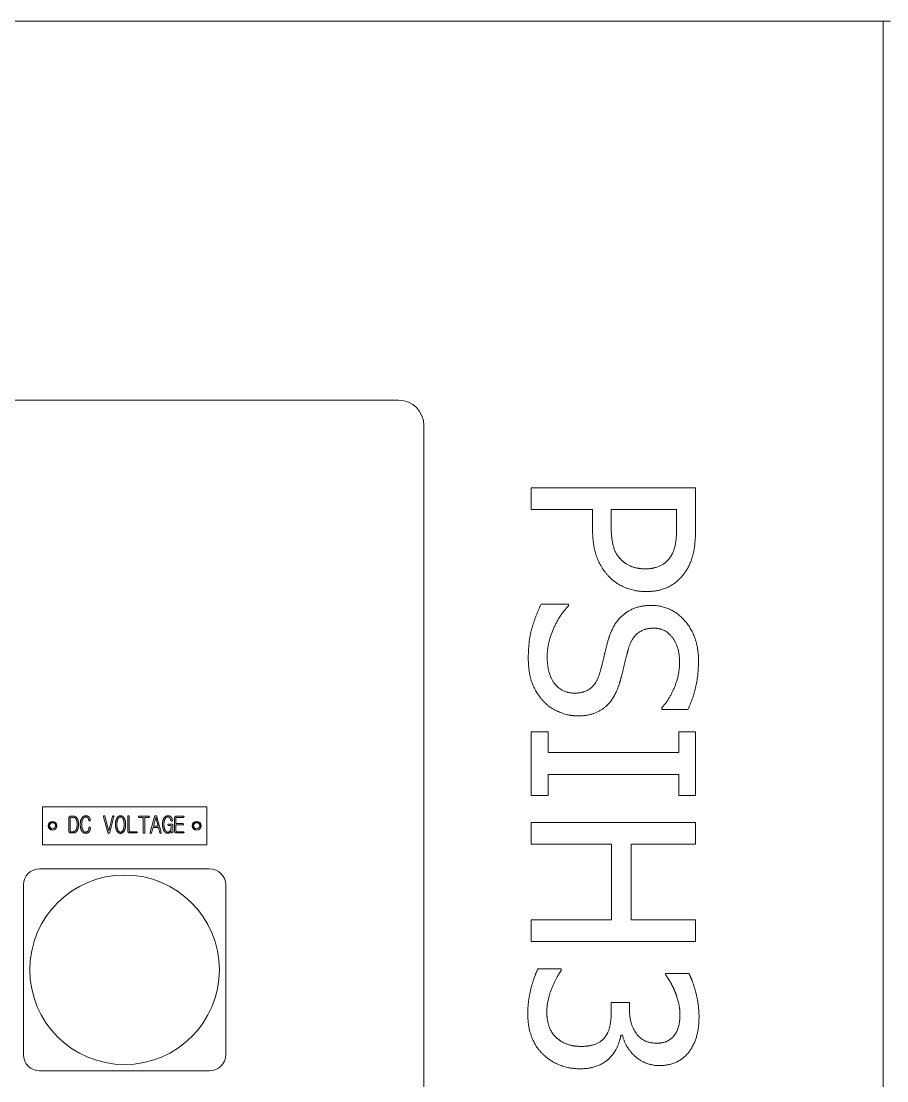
# Model space of a CAD drawing. Header units: millimetres. Extents: x 0 to 10092, y 0 to 7128.
# Drawn here: x 3414.1 to 3756.5, y 3611.9 to 4031.2 of the extents above; entities that cross this region are included whole.
import ezdxf

# ---------------------------------------------------------------- set-up
doc = ezdxf.new("R2010")
doc.units = ezdxf.units.MM
doc.header["$LTSCALE"] = 12
doc.layers.add('가시적인 것(ISO)', color=3, linetype='Continuous', lineweight=5, true_color=0x00ff00)
doc.layers.add('가시적인 좁은 것(ISO)', color=3, linetype='Continuous', lineweight=5, true_color=0x00ff00)

msp = doc.modelspace()

# ---------------------------------------------------------------- linework, layer by layer
at = {"layer": '가시적인 것(ISO)'}
for p, q in [((3755.017, 4031.209), (2821.517, 4031.209)), ((3755.017, 4031.209), (3758.017, 4031.209)), ((3755.017, 2541.209), (3755.017, 4031.209)), ((3086.617, 3881.209), (3563.417, 3881.209)), ((3573.417, 3871.209), (3573.417, 2774.409)), ((3615.869, 3846.579), (3615.869, 3837.94)), ((3680.869, 3846.579), (3615.869, 3846.579)), ((3680.869, 3830.25), (3680.869, 3846.579)), ((3615.869, 3837.94), (3640.099, 3837.94)), ((3640.099, 3837.94), (3640.099, 3830.618)), ((3647.473, 3832.041), (3647.473, 3837.94)), ((3647.473, 3837.94), (3673.389, 3837.94)), ((3673.389, 3837.94), (3673.389, 3830.776)), ((3630.617, 3800.489), (3619.766, 3800.489)), ((3630.617, 3799.857), (3630.617, 3800.489)), ((3667.489, 3759.455), (3667.489, 3758.823)), ((3667.489, 3758.823), (3677.813, 3758.823)), ((3622.506, 3750.027), (3615.869, 3750.027)), ((3615.869, 3750.027), (3615.869, 3724.849)), ((3622.506, 3741.757), (3622.506, 3750.027)), ((3674.232, 3750.027), (3674.232, 3741.757)), ((3680.869, 3750.027), (3674.232, 3750.027)), ((3680.869, 3724.849), (3680.869, 3750.027)), ((3674.232, 3741.757), (3622.506, 3741.757)), ((3622.506, 3733.118), (3674.232, 3733.118)), ((3622.506, 3724.849), (3622.506, 3733.118)), ((3674.232, 3733.118), (3674.232, 3724.849)), ((3615.869, 3724.849), (3622.506, 3724.849)), ((3674.232, 3724.849), (3680.869, 3724.849)), ((3487.517, 3720.309), (3422.517, 3720.309)), ((3422.517, 3720.309), (3422.517, 3705.309)), ((3487.517, 3705.309), (3487.517, 3720.309)), ((3432.925, 3710.918), (3432.925, 3715.823)), ((3433.487, 3715.742), (3433.487, 3710.909)), ((3433.849, 3716.639), (3434.729, 3716.639)), ((3434.756, 3716.141), (3433.895, 3716.141)), ((3448.366, 3710.165), (3446.698, 3716.376)), ((3447.215, 3716.567), (3448.765, 3710.709)), ((3448.765, 3710.709), (3450.279, 3716.558)), ((3450.824, 3716.44), (3449.164, 3710.174)), ((3456.264, 3710.764), (3456.264, 3716.467)), ((3456.826, 3716.467), (3456.826, 3710.773)), ((3460.761, 3716.639), (3464.551, 3716.639)), ((3462.403, 3716.141), (3460.761, 3716.141)), ((3462.403, 3710.093), (3462.403, 3716.141)), ((3462.965, 3716.141), (3462.965, 3710.093)), ((3464.551, 3716.141), (3462.965, 3716.141)), ((3465.168, 3710.22), (3466.882, 3716.413)), ((3467.344, 3716.068), (3466.392, 3712.632)), ((3468.287, 3712.632), (3467.344, 3716.068)), ((3467.816, 3716.413), (3469.52, 3710.156)), ((3474.752, 3710.845), (3474.752, 3715.615)), ((3475.314, 3715.76), (3475.314, 3713.674)), ((3478.243, 3716.141), (3475.704, 3716.141)), ((3475.768, 3716.639), (3478.243, 3716.639)), ((3466.256, 3712.133), (3465.676, 3710.038)), ((3468.414, 3712.133), (3466.256, 3712.133)), ((3466.392, 3712.632), (3468.287, 3712.632)), ((3468.994, 3710.011), (3468.414, 3712.133)), ((3472.422, 3713.439), (3473.746, 3713.439)), ((3473.483, 3712.94), (3472.422, 3712.94)), ((3474.045, 3713.121), (3474.045, 3710.22)), ((3475.314, 3713.674), (3478.089, 3713.674)), ((3475.314, 3713.176), (3475.314, 3710.854)), ((3478.089, 3713.176), (3475.314, 3713.176)), ((3615.869, 3714.156), (3615.869, 3705.517)), ((3680.869, 3714.156), (3615.869, 3714.156)), ((3680.869, 3705.517), (3680.869, 3714.156)), ((3434.747, 3709.975), (3433.741, 3709.975)), ((3433.895, 3710.474), (3434.693, 3710.474)), ((3459.737, 3709.975), (3456.917, 3709.975)), ((3457.116, 3710.474), (3459.728, 3710.474)), ((3473.483, 3710.22), (3473.483, 3710.845)), ((3478.243, 3709.975), (3475.65, 3709.975)), ((3475.677, 3710.474), (3478.243, 3710.474)), ((3422.517, 3705.309), (3487.517, 3705.309)), ((3615.869, 3705.517), (3647.684, 3705.517)), ((3647.684, 3705.517), (3647.684, 3675.598)), ((3655.374, 3705.517), (3680.869, 3705.517)), ((3655.374, 3675.598), (3655.374, 3705.517)), ((3488.617, 3695.809), (3421.417, 3695.809)), ((3415.017, 3689.409), (3415.017, 3622.209)), ((3495.017, 3622.209), (3495.017, 3689.409)), ((3647.684, 3675.598), (3615.869, 3675.598)), ((3615.869, 3675.598), (3615.869, 3666.96)), ((3680.869, 3675.598), (3655.374, 3675.598)), ((3680.869, 3666.96), (3680.869, 3675.598)), ((3615.869, 3666.96), (3680.869, 3666.96)), ((3627.72, 3656.161), (3618.502, 3656.161)), ((3627.72, 3655.529), (3627.72, 3656.161)), ((3669.017, 3654.37), (3669.017, 3653.844)), ((3678.235, 3654.37), (3669.017, 3654.37)), ((3647.526, 3642.887), (3647.526, 3639.2)), ((3654.742, 3642.887), (3647.526, 3642.887)), ((3654.742, 3639.99), (3654.742, 3642.887)), ((3651.371, 3629.93), (3652.003, 3629.93)), ((3421.417, 3615.809), (3488.617, 3615.809))]:
    msp.add_line(p, q, dxfattribs=at)
for centre, radius in [((3426.517, 3712.809), 1.75), ((3426.517, 3712.809), 1.23), ((3483.517, 3712.809), 1.75), ((3483.517, 3712.809), 1.23), ((3455.017, 3655.809), 37.5)]:
    msp.add_circle(centre, radius, dxfattribs=at)
for centre, radius, start, end in [((3563.417, 3871.209), 10, 0, 90), ((3421.417, 3689.409), 6.4, 90, 180), ((3488.617, 3689.409), 6.4, 0, 90), ((3421.417, 3622.209), 6.4, 180, 270), ((3488.617, 3622.209), 6.4, 270, 0)]:
    msp.add_arc(centre, radius, start, end, dxfattribs=at)
for points in [[(3640.099, 3830.618), (3640.099, 3823.665), (3643.523, 3814.553), (3646.841, 3811.182)], [(3651.371, 3818.187), (3649.159, 3820.294), (3647.473, 3826.773), (3647.473, 3832.041)], [(3673.389, 3830.776), (3673.389, 3826.72), (3672.283, 3821.242), (3670.913, 3819.188)], [(3676.813, 3813.236), (3678.972, 3816.344), (3680.869, 3824.455), (3680.869, 3830.25)], [(3661.01, 3814.5), (3657.903, 3814.5), (3653.32, 3816.238), (3651.371, 3818.187)], [(3670.913, 3819.188), (3669.333, 3816.818), (3664.382, 3814.5), (3661.01, 3814.5)], [(3661.274, 3805.493), (3666.699, 3805.493), (3674.337, 3809.601), (3676.813, 3813.236)], [(3646.841, 3811.182), (3649.475, 3808.495), (3657.06, 3805.493), (3661.274, 3805.493)], [(3619.766, 3800.489), (3617.659, 3796.117), (3614.71, 3786.214), (3614.71, 3779.156)], [(3622.189, 3779.788), (3622.189, 3784.792), (3626.614, 3795.59), (3630.617, 3799.857)], [(3663.433, 3800.015), (3659.641, 3800.015), (3653.847, 3797.802), (3651.687, 3795.801)], [(3682.027, 3778.155), (3682.027, 3787.689), (3671.335, 3800.015), (3663.433, 3800.015)], [(3651.687, 3795.801), (3649.527, 3793.746), (3646.841, 3788.426), (3645.946, 3785.055)], [(3654.215, 3782.527), (3655.322, 3786.635), (3660.22, 3791.007), (3664.329, 3791.007)], [(3664.329, 3791.007), (3668.912, 3791.007), (3674.548, 3783.58), (3674.548, 3777.575)], [(3645.946, 3785.055), (3644.997, 3781.315), (3643.839, 3776.311), (3642.996, 3773.309)], [(3650.792, 3769.2), (3651.582, 3771.834), (3653.478, 3779.788), (3654.215, 3782.527)], [(3614.71, 3779.156), (3614.71, 3773.203), (3617.765, 3765.302), (3620.609, 3762.195)], [(3633.04, 3765.302), (3628.142, 3765.302), (3622.189, 3772.624), (3622.189, 3779.788)], [(3677.813, 3758.823), (3679.868, 3762.985), (3682.027, 3772.677), (3682.027, 3778.155)], [(3674.548, 3777.575), (3674.548, 3772.255), (3670.334, 3762.563), (3667.489, 3759.455)], [(3642.996, 3773.309), (3641.784, 3769.148), (3636.938, 3765.302), (3633.04, 3765.302)], [(3634.41, 3756.295), (3640.467, 3756.295), (3648.737, 3762.511), (3650.792, 3769.2)], [(3620.609, 3762.195), (3623.19, 3759.403), (3630.565, 3756.295), (3634.41, 3756.295)], [(3432.925, 3715.823), (3432.925, 3716.231), (3433.16, 3716.44)], [(3433.16, 3716.44), (3433.396, 3716.639), (3433.849, 3716.639)], [(3433.596, 3716.032), (3433.487, 3715.923), (3433.487, 3715.742)], [(3433.895, 3716.141), (3433.704, 3716.141), (3433.596, 3716.032)], [(3434.729, 3716.639), (3435.699, 3716.639), (3436.261, 3715.751)], [(3435.808, 3715.452), (3435.409, 3716.141), (3434.756, 3716.141)], [(3436.243, 3713.457), (3436.243, 3714.726), (3435.808, 3715.452)], [(3436.261, 3715.751), (3436.805, 3714.889), (3436.805, 3713.457)], [(3437.494, 3713.375), (3437.494, 3714.971), (3438.111, 3715.905)], [(3438.564, 3715.615), (3438.057, 3714.826), (3438.057, 3713.384)], [(3438.111, 3715.905), (3438.7, 3716.793), (3439.653, 3716.793)], [(3439.716, 3716.295), (3439.018, 3716.295), (3438.564, 3715.615)], [(3439.653, 3716.793), (3440.505, 3716.793), (3440.976, 3716.268)], [(3440.45, 3715.959), (3440.133, 3716.295), (3439.716, 3716.295)], [(3440.868, 3714.962), (3440.795, 3715.588), (3440.45, 3715.959)], [(3440.976, 3716.268), (3441.366, 3715.823), (3441.457, 3715.034)], [(3446.698, 3716.376), (3446.653, 3716.531), (3446.716, 3716.648)], [(3446.716, 3716.648), (3446.77, 3716.748), (3446.879, 3716.775)], [(3446.879, 3716.775), (3446.988, 3716.812), (3447.079, 3716.757)], [(3447.079, 3716.757), (3447.178, 3716.703), (3447.215, 3716.567)], [(3450.279, 3716.558), (3450.307, 3716.703), (3450.415, 3716.757)], [(3450.415, 3716.757), (3450.506, 3716.812), (3450.615, 3716.784)], [(3450.615, 3716.784), (3450.733, 3716.757), (3450.787, 3716.667)], [(3450.787, 3716.667), (3450.851, 3716.567), (3450.824, 3716.44)], [(3451.395, 3713.303), (3451.395, 3714.781), (3451.884, 3715.733)], [(3451.884, 3715.733), (3452.428, 3716.793), (3453.408, 3716.793)], [(3452.301, 3715.388), (3451.957, 3714.572), (3451.957, 3713.303)], [(3453.408, 3716.295), (3452.691, 3716.295), (3452.301, 3715.388)], [(3453.408, 3716.793), (3454.387, 3716.793), (3454.931, 3715.733)], [(3454.487, 3715.388), (3454.106, 3716.295), (3453.408, 3716.295)], [(3454.84, 3713.303), (3454.84, 3714.572), (3454.487, 3715.388)], [(3454.931, 3715.733), (3455.43, 3714.781), (3455.43, 3713.303)], [(3456.264, 3716.467), (3456.264, 3716.621), (3456.346, 3716.712)], [(3456.346, 3716.712), (3456.427, 3716.793), (3456.545, 3716.793)], [(3456.545, 3716.793), (3456.654, 3716.793), (3456.735, 3716.712)], [(3456.735, 3716.712), (3456.826, 3716.621), (3456.826, 3716.467)], [(3460.544, 3716.395), (3460.535, 3716.639), (3460.761, 3716.639)], [(3460.761, 3716.141), (3460.553, 3716.141), (3460.544, 3716.395)], [(3464.551, 3716.639), (3464.669, 3716.639), (3464.76, 3716.567)], [(3464.778, 3716.222), (3464.697, 3716.141), (3464.551, 3716.141)], [(3464.76, 3716.567), (3464.833, 3716.494), (3464.842, 3716.395)], [(3464.842, 3716.395), (3464.851, 3716.295), (3464.778, 3716.222)], [(3466.882, 3716.413), (3467.009, 3716.793), (3467.344, 3716.793)], [(3467.344, 3716.793), (3467.671, 3716.784), (3467.816, 3716.413)], [(3470.01, 3713.402), (3470.01, 3714.907), (3470.599, 3715.85)], [(3471.062, 3715.578), (3470.572, 3714.762), (3470.572, 3713.357)], [(3470.599, 3715.85), (3471.207, 3716.793), (3472.177, 3716.793)], [(3472.096, 3716.295), (3471.488, 3716.295), (3471.062, 3715.578)], [(3472.893, 3715.959), (3472.585, 3716.295), (3472.096, 3716.295)], [(3472.177, 3716.793), (3472.957, 3716.793), (3473.438, 3716.24)], [(3473.329, 3714.853), (3473.22, 3715.597), (3472.893, 3715.959)], [(3473.438, 3716.24), (3473.864, 3715.742), (3473.927, 3714.962)], [(3474.752, 3715.615), (3474.752, 3716.159), (3474.997, 3716.404)], [(3474.997, 3716.404), (3475.233, 3716.639), (3475.768, 3716.639)], [(3475.405, 3716.032), (3475.314, 3715.932), (3475.314, 3715.76)], [(3475.704, 3716.141), (3475.514, 3716.141), (3475.405, 3716.032)], [(3478.243, 3716.639), (3478.37, 3716.639), (3478.452, 3716.567)], [(3478.452, 3716.222), (3478.379, 3716.141), (3478.243, 3716.141)], [(3478.452, 3716.567), (3478.524, 3716.494), (3478.524, 3716.395)], [(3478.524, 3716.395), (3478.524, 3716.295), (3478.452, 3716.222)], [(3434.693, 3710.474), (3435.336, 3710.474), (3435.763, 3711.19)], [(3436.388, 3711.09), (3435.862, 3709.975), (3434.747, 3709.975)], [(3435.763, 3711.19), (3436.243, 3711.997), (3436.243, 3713.457)], [(3436.805, 3713.457), (3436.805, 3711.979), (3436.388, 3711.09)], [(3438.12, 3710.637), (3437.494, 3711.571), (3437.494, 3713.375)], [(3438.057, 3713.384), (3438.057, 3712.033), (3438.465, 3711.19)], [(3438.465, 3711.19), (3438.891, 3710.319), (3439.616, 3710.319)], [(3440.541, 3710.755), (3440.895, 3711.199), (3440.913, 3712.006)], [(3441.185, 3714.762), (3440.886, 3714.717), (3440.868, 3714.962)], [(3441.493, 3711.952), (3441.421, 3710.791), (3440.877, 3710.274)], [(3440.913, 3712.006), (3440.913, 3712.151), (3441.004, 3712.233)], [(3441.004, 3712.233), (3441.094, 3712.305), (3441.212, 3712.305)], [(3441.457, 3715.034), (3441.475, 3714.808), (3441.185, 3714.762)], [(3441.212, 3712.305), (3441.33, 3712.296), (3441.403, 3712.214)], [(3441.403, 3712.214), (3441.493, 3712.115), (3441.493, 3711.952)], [(3451.884, 3710.882), (3451.395, 3711.834), (3451.395, 3713.303)], [(3451.957, 3713.303), (3451.957, 3712.042), (3452.301, 3711.226)], [(3452.301, 3711.226), (3452.691, 3710.319), (3453.408, 3710.319)], [(3453.408, 3710.319), (3454.106, 3710.319), (3454.487, 3711.226)], [(3454.487, 3711.226), (3454.84, 3712.042), (3454.84, 3713.303)], [(3455.43, 3713.303), (3455.43, 3711.834), (3454.931, 3710.882)], [(3470.554, 3710.863), (3470.01, 3711.861), (3470.01, 3713.402)], [(3470.572, 3713.357), (3470.572, 3712.069), (3470.998, 3711.199)], [(3470.998, 3711.199), (3471.443, 3710.319), (3472.114, 3710.319)], [(3472.132, 3713.194), (3472.132, 3713.293), (3472.204, 3713.366)], [(3472.213, 3713.021), (3472.141, 3713.094), (3472.132, 3713.194)], [(3472.204, 3713.366), (3472.277, 3713.439), (3472.422, 3713.439)], [(3472.422, 3712.94), (3472.286, 3712.94), (3472.213, 3713.021)], [(3473.093, 3710.936), (3473.483, 3711.616), (3473.483, 3712.94)], [(3473.447, 3714.654), (3473.347, 3714.717), (3473.329, 3714.853)], [(3473.655, 3714.608), (3473.537, 3714.59), (3473.447, 3714.654)], [(3473.846, 3714.717), (3473.773, 3714.626), (3473.655, 3714.608)], [(3473.746, 3713.439), (3473.927, 3713.439), (3473.991, 3713.375)], [(3473.927, 3714.962), (3473.936, 3714.817), (3473.846, 3714.717)], [(3473.991, 3713.375), (3474.045, 3713.312), (3474.045, 3713.121)], [(3478.089, 3713.674), (3478.207, 3713.674), (3478.289, 3713.602)], [(3478.289, 3713.257), (3478.216, 3713.176), (3478.089, 3713.176)], [(3478.289, 3713.602), (3478.352, 3713.529), (3478.361, 3713.429)], [(3478.361, 3713.429), (3478.361, 3713.33), (3478.289, 3713.257)], [(3433.133, 3710.22), (3432.925, 3710.464), (3432.925, 3710.918)], [(3433.741, 3709.975), (3433.342, 3709.975), (3433.133, 3710.22)], [(3433.487, 3710.909), (3433.487, 3710.7), (3433.596, 3710.591)], [(3433.596, 3710.591), (3433.695, 3710.474), (3433.895, 3710.474)], [(3439.544, 3709.821), (3438.664, 3709.821), (3438.12, 3710.637)], [(3440.877, 3710.274), (3440.405, 3709.821), (3439.544, 3709.821)], [(3439.616, 3710.319), (3440.206, 3710.319), (3440.541, 3710.755)], [(3448.747, 3709.812), (3448.484, 3709.812), (3448.366, 3710.165)], [(3449.164, 3710.174), (3449.019, 3709.812), (3448.747, 3709.812)], [(3453.408, 3709.812), (3452.428, 3709.812), (3451.884, 3710.882)], [(3454.931, 3710.882), (3454.387, 3709.812), (3453.408, 3709.812)], [(3456.436, 3710.174), (3456.264, 3710.374), (3456.264, 3710.764)], [(3456.917, 3709.975), (3456.599, 3709.975), (3456.436, 3710.174)], [(3456.826, 3710.773), (3456.826, 3710.6), (3456.881, 3710.537)], [(3456.881, 3710.537), (3456.944, 3710.474), (3457.116, 3710.474)], [(3459.728, 3710.474), (3459.864, 3710.474), (3459.945, 3710.401)], [(3459.954, 3710.056), (3459.873, 3709.975), (3459.737, 3709.975)], [(3459.945, 3710.401), (3460.018, 3710.328), (3460.027, 3710.229)], [(3460.027, 3710.229), (3460.027, 3710.129), (3459.954, 3710.056)], [(3462.484, 3709.884), (3462.403, 3709.966), (3462.403, 3710.093)], [(3462.684, 3709.812), (3462.566, 3709.812), (3462.484, 3709.884)], [(3462.874, 3709.884), (3462.792, 3709.812), (3462.684, 3709.812)], [(3462.965, 3710.093), (3462.965, 3709.966), (3462.874, 3709.884)], [(3465.15, 3709.948), (3465.096, 3710.056), (3465.168, 3710.22)], [(3465.313, 3709.821), (3465.195, 3709.848), (3465.15, 3709.948)], [(3465.522, 3709.857), (3465.413, 3709.793), (3465.313, 3709.821)], [(3465.676, 3710.038), (3465.631, 3709.92), (3465.522, 3709.857)], [(3469.121, 3709.839), (3469.013, 3709.893), (3468.994, 3710.011)], [(3469.321, 3709.821), (3469.212, 3709.793), (3469.121, 3709.839)], [(3469.493, 3709.939), (3469.43, 3709.848), (3469.321, 3709.821)], [(3469.52, 3710.156), (3469.557, 3710.029), (3469.493, 3709.939)], [(3472.114, 3709.821), (3471.134, 3709.821), (3470.554, 3710.863)], [(3472.114, 3710.319), (3472.739, 3710.319), (3473.093, 3710.936)], [(3473.002, 3710.138), (3472.631, 3709.821), (3472.114, 3709.821)], [(3473.483, 3710.845), (3473.301, 3710.392), (3473.002, 3710.138)], [(3473.564, 3710.029), (3473.483, 3710.102), (3473.483, 3710.22)], [(3473.764, 3709.975), (3473.646, 3709.966), (3473.564, 3710.029)], [(3473.954, 3710.038), (3473.873, 3709.975), (3473.764, 3709.975)], [(3474.045, 3710.22), (3474.045, 3710.111), (3473.954, 3710.038)], [(3474.952, 3710.183), (3474.752, 3710.374), (3474.752, 3710.845)], [(3475.65, 3709.975), (3475.151, 3709.975), (3474.952, 3710.183)], [(3475.314, 3710.854), (3475.314, 3710.664), (3475.414, 3710.573)], [(3475.414, 3710.573), (3475.505, 3710.474), (3475.677, 3710.474)], [(3478.243, 3710.474), (3478.379, 3710.474), (3478.47, 3710.401)], [(3478.47, 3710.056), (3478.379, 3709.975), (3478.243, 3709.975)], [(3478.47, 3710.401), (3478.542, 3710.328), (3478.542, 3710.229)], [(3478.542, 3710.229), (3478.542, 3710.129), (3478.47, 3710.056)], [(3618.502, 3656.161), (3616.869, 3652.896), (3614.499, 3643.309), (3614.499, 3638.41)], [(3622.031, 3638.937), (3622.031, 3643.52), (3625.719, 3652.79), (3627.72, 3655.529)], [(3669.017, 3653.844), (3669.86, 3652.632), (3671.756, 3649.524), (3672.651, 3647.417)], [(3682.238, 3637.409), (3682.238, 3641.781), (3679.762, 3651.526), (3678.235, 3654.37)], [(3672.651, 3647.417), (3673.547, 3645.152), (3674.706, 3640.464), (3674.706, 3638.094)], [(3665.646, 3626.769), (3660.326, 3626.769), (3654.742, 3634.143), (3654.742, 3639.99)], [(3614.499, 3638.41), (3614.499, 3633.301), (3617.554, 3625.242), (3620.504, 3622.397)], [(3625.666, 3629.087), (3623.717, 3630.878), (3622.031, 3636.25), (3622.031, 3638.937)], [(3647.526, 3639.2), (3647.526, 3636.25), (3646.525, 3631.246), (3645.208, 3629.403)], [(3674.706, 3638.094), (3674.706, 3635.829), (3673.81, 3631.826), (3672.704, 3630.193)], [(3678.551, 3623.714), (3680.447, 3626.4), (3682.238, 3632.985), (3682.238, 3637.409)], [(3635.779, 3625.505), (3632.25, 3625.505), (3627.615, 3627.349), (3625.666, 3629.087)], [(3645.208, 3629.403), (3643.891, 3627.559), (3639.309, 3625.505), (3635.779, 3625.505)], [(3647.157, 3621.186), (3649.053, 3623.187), (3650.95, 3627.875), (3651.371, 3629.93)], [(3652.003, 3629.93), (3653.057, 3624.978), (3661.168, 3617.92), (3666.541, 3617.92)], [(3672.704, 3630.193), (3671.651, 3628.665), (3668.121, 3626.769), (3665.646, 3626.769)], [(3666.541, 3617.92), (3670.544, 3617.92), (3676.497, 3620.87), (3678.551, 3623.714)], [(3620.504, 3622.397), (3623.348, 3619.658), (3630.775, 3616.656), (3635.147, 3616.656)], [(3635.147, 3616.656), (3639.414, 3616.656), (3645.313, 3619.184), (3647.157, 3621.186)]]:
    msp.add_open_spline(points, degree=2, dxfattribs=at)
at = {"layer": '가시적인 좁은 것(ISO)'}
for centre in [(3426.517, 3712.809), (3483.517, 3712.809)]:
    msp.add_arc(centre, 1.5, 350, 260, dxfattribs=at)

doc.saveas('drawing.dxf')
